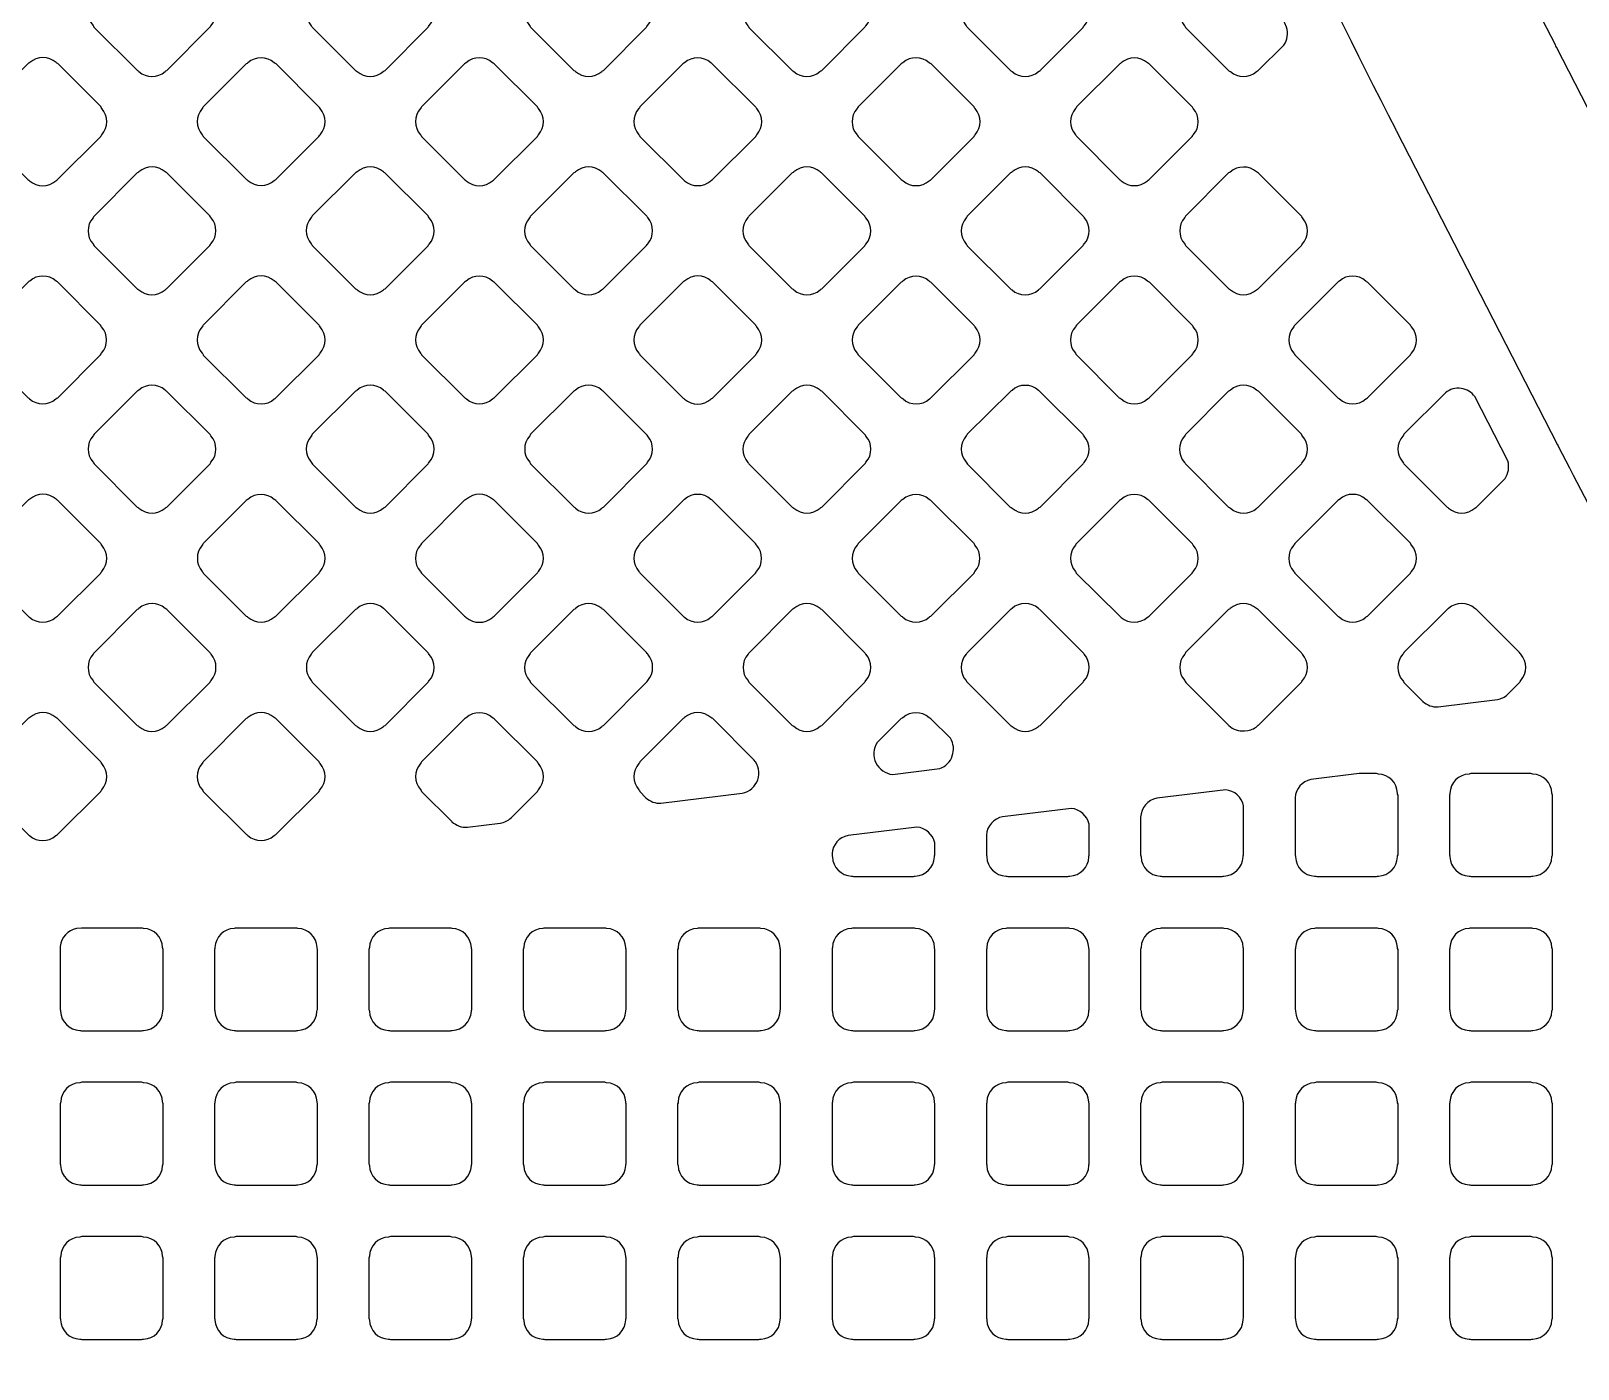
# Model space of a CAD drawing. Header units: millimetres. Extents: x 3440 to 3572, y 2 to 96.
# Drawn here: x 3529.91 to 3531.438, y 61.106 to 62.427 of the extents above; entities that cross this region are included whole.
import ezdxf

# ---------------------------------------------------------------- set-up
doc = ezdxf.new("R2010")
doc.units = ezdxf.units.MM
doc.header["$LTSCALE"] = 23.1
doc.layers.add('gbr-dxf', color=7, linetype='CONTINUOUS')

msp = doc.modelspace()

# ---------------------------------------------------------------- linework, layer by layer
at = {"layer": 'gbr-dxf', "linetype": 'Continuous'}
for points in [[(3533.3367, 60.2353, -0.198755), (3530.7901, 66.3816, -0.011889), (3530.7901, 66.385, -0.001401), (3530.7902, 66.4319, -0.006774), (3530.7902, 66.4335), (3530.7902, 68.821, 0.15456), (3530.6411, 69.0475, -0.007498), (3530.6397, 69.0487, -0.223524), (3530.566, 69.2052, -0.414223), (3530.7692, 69.4084, -0.414223), (3530.9724, 69.2052, -0.097355), (3530.9573, 69.1283, 0.044886), (3530.9345, 69.0512, -0.047616), (3530.9426, 68.9741, -0.019176), (3530.9426, 68.9684), (3530.9426, 68.8329, -0.01601), (3530.9426, 68.8281), (3530.9426, 66.4315, -0.008654), (3530.9426, 66.4292, 0.001254), (3530.9425, 66.3884, -0.011774), (3530.9425, 66.3851, 0.198929), (3533.4461, 60.3414, -0.008685)], [(3529.9322, 69.1544, 0.224387), (3530.0528, 68.8991), (3530.0594, 68.8935), (3530.2616, 68.0324), (3530.2788, 66.7452, -0.031401), (3530.2789, 66.7421), (3530.2832, 66.4211, -0.024536), (3530.2832, 66.4187), (3530.2857, 66.2338, -0.02971), (3530.2858, 66.2309), (3530.2858, 66.2307), (3530.2865, 66.1776, -0.020598), (3530.2866, 66.1756, 0.041374), (3530.3954, 65.05, -0.014401), (3530.3956, 65.0488), (3530.465, 64.6639, -0.013612), (3530.4652, 64.6627, 0.04234), (3530.8402, 63.2846, -0.034058), (3530.8413, 63.2814, 0.030775), (3531.2576, 62.3296, -0.014751), (3531.2581, 62.3284), (3531.4173, 62.0181, -0.022541), (3531.4184, 62.0163, 0.006915), (3531.537, 61.7947, 0.283708)], [(3531.5759, 62.1), (3531.4164, 62.4109, -0.008596), (3531.4153, 62.413, -0.073265), (3530.6404, 64.6957, -0.008634), (3530.64, 64.698), (3530.5714, 65.0781, -0.012454), (3530.5707, 65.0816, -0.041374), (3530.4648, 66.178, -0.007759)], [(3533.4202, 60.6435, -0.198702), (3531.1362, 66.1571, -0.011933)], [(3531.2886, 66.1606, 0.198897), (3533.5297, 60.7496, -0.008509)]]:
    msp.add_lwpolyline(points, format="xyb", dxfattribs=at)
for points in [[(3529.9715, 62.4321, -0.087784), (3529.9724, 62.4306), (3530.0153, 62.3877, -0.083651), (3530.0167, 62.3868, 0.37981), (3530.0427, 62.3868, -0.095956), (3530.0443, 62.3878), (3530.0869, 62.4304, -0.096332), (3530.0879, 62.432, 0.37981), (3530.0879, 62.458, -0.092348), (3530.087, 62.4596), (3530.0443, 62.5023, -0.096111), (3530.0426, 62.5032, 0.379731), (3530.0167, 62.5032, -0.096458), (3530.015, 62.5023), (3529.9725, 62.4597, -0.096627), (3529.9715, 62.4581, 0.379731)], [(3530.187, 62.432, -0.096458), (3530.188, 62.4304), (3530.2306, 62.3878, -0.092289), (3530.2322, 62.3868, 0.37981), (3530.2581, 62.3868, -0.096625), (3530.2598, 62.3878), (3530.3024, 62.4304, -0.096111), (3530.3034, 62.4321, 0.37981), (3530.3034, 62.4581, -0.099964), (3530.3024, 62.4598), (3530.2598, 62.5024, -0.087638), (3530.2583, 62.5033, 0.379731), (3530.2323, 62.5033, -0.096723), (3530.2307, 62.5023), (3530.188, 62.4596, -0.096857), (3530.187, 62.458, 0.379731)], [(3530.4025, 62.4321, -0.096614), (3530.4035, 62.4305), (3530.4462, 62.3877, -0.092187), (3530.4478, 62.3868, 0.37889), (3530.4737, 62.3868, -0.096117), (3530.4754, 62.3878), (3530.518, 62.4304, -0.095895), (3530.519, 62.4321, 0.379201), (3530.519, 62.458, -0.083317), (3530.5181, 62.4594), (3530.4752, 62.5023, -0.088202), (3530.4737, 62.5032, 0.379731), (3530.4477, 62.5032, -0.096458), (3530.446, 62.5023), (3530.4035, 62.4597, -0.096627), (3530.4025, 62.4581, 0.3795)], [(3530.6181, 62.432, -0.103999), (3530.6191, 62.4302), (3530.6616, 62.3877, -0.10067), (3530.6633, 62.3867, 0.379125), (3530.6892, 62.3867, -0.096217), (3530.6909, 62.3877), (3530.7336, 62.4304, -0.095824), (3530.7345, 62.432, 0.37897), (3530.7345, 62.4579, -0.10824), (3530.7335, 62.4598), (3530.691, 62.5023, -0.096227), (3530.6893, 62.5033, 0.379778), (3530.6634, 62.5033, -0.096458), (3530.6617, 62.5023), (3530.6191, 62.4596, -0.096627), (3530.6181, 62.458, 0.379762)], [(3530.8336, 62.432, -0.087131), (3530.8345, 62.4306), (3530.8775, 62.3876, -0.083024), (3530.8789, 62.3867, 0.378702), (3530.9049, 62.3867, -0.09601), (3530.9065, 62.3877), (3530.9491, 62.4303, -0.095935), (3530.9501, 62.4319, 0.379002), (3530.9501, 62.4579, -0.092061), (3530.9492, 62.4594), (3530.9064, 62.5022, -0.096328), (3530.9048, 62.5031, 0.378825), (3530.8789, 62.5032, -0.096355), (3530.8772, 62.5022), (3530.8346, 62.4596, -0.096195), (3530.8336, 62.4579, 0.378532)], [(3531.0492, 62.4319, -0.095383), (3531.0502, 62.4303), (3531.0928, 62.3876, -0.092187), (3531.0944, 62.3867, 0.379057), (3531.1203, 62.3867, -0.096265), (3531.122, 62.3877), (3531.1471, 62.4128, 0.236239), (3531.1499, 62.4307, -0.002055), (3531.1199, 62.4924, -0.025406), (3531.1195, 62.4929, 0.47771), (3531.089, 62.4981, -0.037643), (3531.0881, 62.4974), (3531.0502, 62.4595, -0.096036), (3531.0492, 62.4578, 0.378344)], [(3529.8637, 62.3243, -0.104392), (3529.8647, 62.3225), (3529.9072, 62.28, -0.100151), (3529.9089, 62.279, 0.37981), (3529.9349, 62.279, -0.095956), (3529.9365, 62.28), (3529.9792, 62.3226, -0.096332), (3529.9801, 62.3243, 0.37981), (3529.9801, 62.3502, -0.108153), (3529.9791, 62.3521), (3529.9366, 62.3946, -0.096111), (3529.935, 62.3956, 0.379731), (3529.909, 62.3956, -0.096458), (3529.9073, 62.3946), (3529.8647, 62.3519, -0.096627), (3529.8637, 62.3503, 0.379731)], [(3530.0794, 62.3243, -0.096458), (3530.0803, 62.3227), (3530.1229, 62.2801, -0.092289), (3530.1245, 62.2792, 0.37981), (3530.1505, 62.2792, -0.096625), (3530.1521, 62.2802), (3530.1946, 62.3226, -0.096111), (3530.1956, 62.3243, 0.37981), (3530.1956, 62.3503, -0.099964), (3530.1946, 62.352), (3530.1522, 62.3943, -0.104264), (3530.1504, 62.3954, 0.379731), (3530.1244, 62.3954, -0.096723), (3530.1228, 62.3944), (3530.0803, 62.352, -0.096857), (3530.0794, 62.3503, 0.379731)], [(3530.2947, 62.3244, -0.100514), (3530.2958, 62.3226), (3530.3384, 62.28, -0.096539), (3530.34, 62.279, 0.37889), (3530.366, 62.279, -0.096117), (3530.3676, 62.28), (3530.4103, 62.3227, -0.095895), (3530.4112, 62.3243, 0.379201), (3530.4112, 62.3503, -0.096625), (3530.4102, 62.3519), (3530.3676, 62.3945, -0.100151), (3530.3659, 62.3955, 0.379731), (3530.34, 62.3955, -0.096458), (3530.3383, 62.3945), (3530.2957, 62.352, -0.096627), (3530.2948, 62.3503, 0.3795)], [(3530.5103, 62.3502, 0.37947), (3530.5104, 62.3243, -0.096608), (3530.5113, 62.3226), (3530.554, 62.28, -0.092898), (3530.5556, 62.279, 0.379057), (3530.5815, 62.279, -0.096031), (3530.5831, 62.28), (3530.6258, 62.3226, -0.096206), (3530.6268, 62.3243, 0.378387), (3530.6268, 62.3502, -0.082449), (3530.6259, 62.3516), (3530.5829, 62.3945, -0.08752), (3530.5815, 62.3954, 0.378877), (3530.5555, 62.3954, -0.095968), (3530.5539, 62.3945), (3530.5113, 62.3519, -0.096527)], [(3530.7258, 62.3242, -0.096465), (3530.7268, 62.3226), (3530.7693, 62.28, -0.107877), (3530.7712, 62.279, 0.378642), (3530.7971, 62.279, -0.095862), (3530.7987, 62.2799), (3530.8414, 62.3226, -0.095759), (3530.8424, 62.3242, 0.378884), (3530.8424, 62.3502, -0.100727), (3530.8414, 62.3519), (3530.7989, 62.3944, -0.10417), (3530.7971, 62.3954, 0.379014), (3530.7711, 62.3955, -0.096528), (3530.7695, 62.3945), (3530.7268, 62.3518, -0.096227), (3530.7258, 62.3501, 0.378576)], [(3530.9415, 62.3242, -0.086794), (3530.9424, 62.3228), (3530.9853, 62.2799, -0.083291), (3530.9867, 62.279, 0.379422), (3531.0126, 62.279, -0.095956), (3531.0142, 62.28), (3531.0568, 62.3226, -0.096332), (3531.0578, 62.3242, 0.37981), (3531.0578, 62.3502, -0.092348), (3531.0569, 62.3517), (3531.0143, 62.3943, -0.096857), (3531.0126, 62.3953, 0.379106), (3530.9867, 62.3953, -0.096528), (3530.9851, 62.3944), (3530.9424, 62.3518, -0.096509), (3530.9415, 62.3501, 0.378316)], [(3529.9715, 62.2165, -0.100399), (3529.9725, 62.2147), (3530.015, 62.1723, -0.096627), (3530.0166, 62.1713, 0.37981), (3530.0426, 62.1713, -0.096625), (3530.0442, 62.1723), (3530.0869, 62.215, -0.096111), (3530.0879, 62.2166, 0.37981), (3530.0879, 62.2426, -0.096458), (3530.0869, 62.2443), (3530.0445, 62.2867, -0.100824), (3530.0428, 62.2877, 0.379731), (3530.0168, 62.2877, -0.096723), (3530.0151, 62.2867), (3529.9725, 62.2441, -0.096857), (3529.9715, 62.2424, 0.379731)], [(3530.187, 62.2166, -0.092348), (3530.188, 62.215), (3530.2308, 62.1722, -0.088202), (3530.2323, 62.1713, 0.37981), (3530.2582, 62.1713, -0.095956), (3530.2599, 62.1723), (3530.3024, 62.2148, -0.096332), (3530.3034, 62.2164, 0.37981), (3530.3034, 62.2424, -0.104392), (3530.3023, 62.2442), (3530.2597, 62.2868, -0.092233), (3530.2582, 62.2877, 0.379731), (3530.2322, 62.2877, -0.096458), (3530.2306, 62.2868), (3530.188, 62.2442, -0.096627), (3530.187, 62.2426, 0.379731)], [(3530.4025, 62.2424, 0.37947), (3530.4025, 62.2165, -0.09253), (3530.4035, 62.2149), (3530.4462, 62.1722, -0.088779), (3530.4477, 62.1712, 0.379057), (3530.4736, 62.1712, -0.095883), (3530.4753, 62.1722), (3530.5181, 62.215, -0.096206), (3530.5191, 62.2166, 0.378387), (3530.5191, 62.2425, -0.087191), (3530.5182, 62.244), (3530.4753, 62.2868, -0.09197), (3530.4738, 62.2877, 0.378877), (3530.4478, 62.2877, -0.095968), (3530.4462, 62.2868), (3530.4035, 62.2441, -0.096527)], [(3530.6181, 62.2166, -0.099804), (3530.6191, 62.2149), (3530.6618, 62.1722, -0.096195), (3530.6634, 62.1712, 0.378702), (3530.6893, 62.1712, -0.096528), (3530.691, 62.1722), (3530.7335, 62.2147, -0.095916), (3530.7345, 62.2164, 0.379002), (3530.7345, 62.2423, -0.095866), (3530.7335, 62.2439), (3530.6907, 62.2868, -0.083291), (3530.6893, 62.2877, 0.378825), (3530.6634, 62.2877, -0.096355), (3530.6617, 62.2867), (3530.6191, 62.2441, -0.096509), (3530.6181, 62.2425, 0.378532)], [(3530.8336, 62.2164, -0.100076), (3530.8346, 62.2147), (3530.8772, 62.1721, -0.096527), (3530.8788, 62.1712, 0.379422), (3530.9048, 62.1712, -0.095956), (3530.9064, 62.1722), (3530.9491, 62.2149, -0.096332), (3530.9501, 62.2165, 0.379451), (3530.9501, 62.2425, -0.096614), (3530.9492, 62.2441), (3530.9066, 62.2866, -0.100442), (3530.9049, 62.2877, 0.378664), (3530.879, 62.2877, -0.096355), (3530.8773, 62.2867), (3530.8346, 62.244, -0.096423), (3530.8336, 62.2423, 0.379087)], [(3531.0493, 62.2165, -0.095956), (3531.0502, 62.2149), (3531.0928, 62.1723, -0.092072), (3531.0944, 62.1713, 0.379451), (3531.1203, 62.1713, -0.096117), (3531.122, 62.1723), (3531.1645, 62.2149, -0.095796), (3531.1655, 62.2165, 0.378779), (3531.1655, 62.2424, -0.099971), (3531.1645, 62.2441), (3531.1221, 62.2865, -0.103973), (3531.1203, 62.2876, 0.37947), (3531.0943, 62.2875, -0.096723), (3531.0927, 62.2866), (3531.0502, 62.2441, -0.096857), (3531.0493, 62.2425, 0.379731)], [(3529.8638, 62.1088, -0.100399), (3529.8648, 62.1071), (3529.9073, 62.0646, -0.096627), (3529.9089, 62.0636, 0.37981), (3529.9349, 62.0636, -0.096625), (3529.9366, 62.0646), (3529.979, 62.1071, -0.096111), (3529.98, 62.1087, 0.37981), (3529.98, 62.1347, -0.096458), (3529.979, 62.1364), (3529.9364, 62.179, -0.083733), (3529.935, 62.1799, 0.379731), (3529.909, 62.1799, -0.096723), (3529.9073, 62.1789), (3529.8648, 62.1364, -0.096857), (3529.8638, 62.1348, 0.379731)], [(3530.0792, 62.1088, -0.108153), (3530.0803, 62.1069), (3530.1227, 62.0646, -0.10399), (3530.1245, 62.0635, 0.37981), (3530.1505, 62.0635, -0.095956), (3530.1521, 62.0645), (3530.1947, 62.1071, -0.096332), (3530.1957, 62.1088, 0.37981), (3530.1957, 62.1347, -0.104392), (3530.1947, 62.1365), (3530.1523, 62.1789, -0.107961), (3530.1504, 62.18, 0.379731), (3530.1244, 62.18, -0.096458), (3530.1228, 62.179), (3530.0802, 62.1364, -0.096627), (3530.0792, 62.1348, 0.379731)], [(3530.2949, 62.1088, -0.096625), (3530.2959, 62.1072), (3530.3385, 62.0646, -0.092898), (3530.3401, 62.0636, 0.378966), (3530.366, 62.0636, -0.096031), (3530.3676, 62.0645), (3530.4102, 62.1071, -0.095796), (3530.4112, 62.1087, 0.378431), (3530.4112, 62.1346, -0.099861), (3530.4102, 62.1364), (3530.3677, 62.1788, -0.103746), (3530.3659, 62.1799, 0.379347), (3530.34, 62.1799, -0.096458), (3530.3383, 62.1789), (3530.2959, 62.1364, -0.096627), (3530.2949, 62.1348, 0.379731)], [(3530.5103, 62.1088, -0.096238), (3530.5113, 62.1071), (3530.554, 62.0644, -0.092187), (3530.5556, 62.0634, 0.378702), (3530.5815, 62.0634, -0.09601), (3530.5831, 62.0644), (3530.6258, 62.1071, -0.096036), (3530.6268, 62.1087, 0.37829), (3530.6268, 62.1346, -0.099804), (3530.6258, 62.1363), (3530.583, 62.1791, -0.088093), (3530.5816, 62.18, 0.378571), (3530.5557, 62.18, -0.096025), (3530.554, 62.179), (3530.5113, 62.1363, -0.096539), (3530.5103, 62.1347, 0.378576)], [(3530.7259, 62.1087, -0.09166), (3530.7268, 62.1071), (3530.7694, 62.0646, -0.103673), (3530.7712, 62.0635, 0.379299), (3530.7972, 62.0635, -0.095956), (3530.7988, 62.0645), (3530.8413, 62.107, -0.096332), (3530.8423, 62.1087, 0.37981), (3530.8423, 62.1346, -0.087784), (3530.8414, 62.1361), (3530.7986, 62.1788, -0.092233), (3530.7971, 62.1798, 0.379237), (3530.7711, 62.1798, -0.096528), (3530.7695, 62.1789), (3530.7269, 62.1362, -0.095997), (3530.7259, 62.1346, 0.378446)], [(3530.9414, 62.1086, -0.096458), (3530.9424, 62.107), (3530.9847, 62.0646, -0.108174), (3530.9866, 62.0635, 0.37981), (3531.0126, 62.0635, -0.096625), (3531.0142, 62.0645), (3531.0568, 62.1071, -0.096111), (3531.0578, 62.1088, 0.37981), (3531.0578, 62.1348, -0.100399), (3531.0568, 62.1365), (3531.0144, 62.1788, -0.104691), (3531.0126, 62.1799, 0.379731), (3530.9867, 62.1799, -0.096723), (3530.985, 62.1789), (3530.9424, 62.1362, -0.096857), (3530.9414, 62.1346, 0.379731)], [(3531.157, 62.1088, -0.096117), (3531.1579, 62.1072), (3531.2007, 62.0644, -0.09197), (3531.2022, 62.0635, 0.37889), (3531.2282, 62.0635, -0.096117), (3531.2298, 62.0645), (3531.2723, 62.107, -0.095895), (3531.2733, 62.1087, 0.379201), (3531.2733, 62.1346, -0.10047), (3531.2723, 62.1363), (3531.2298, 62.1788, -0.10399), (3531.228, 62.1799, 0.379731), (3531.202, 62.1799, -0.096458), (3531.2004, 62.1789), (3531.1579, 62.1364, -0.096627), (3531.157, 62.1348, 0.3795)], [(3529.9715, 62.0011, -0.096614), (3529.9725, 61.9994), (3530.0152, 61.9567, -0.092187), (3530.0168, 61.9558, 0.37889), (3530.0427, 61.9558, -0.096117), (3530.0443, 61.9567), (3530.087, 61.9994, -0.095895), (3530.0879, 62.001, 0.379201), (3530.0879, 62.027, -0.083317), (3530.087, 62.0284), (3530.0441, 62.0713, -0.088202), (3530.0426, 62.0722, 0.379731), (3530.0167, 62.0722, -0.096458), (3530.015, 62.0712), (3529.9725, 62.0287, -0.096627), (3529.9715, 62.027, 0.3795)], [(3530.187, 62.001, -0.104392), (3530.1881, 61.9992), (3530.2305, 61.9568, -0.100519), (3530.2322, 61.9558, 0.379057), (3530.2581, 61.9557, -0.096031), (3530.2598, 61.9567), (3530.3025, 61.9994, -0.096092), (3530.3034, 62.001, 0.378884), (3530.3034, 62.0269, -0.107954), (3530.3024, 62.0288), (3530.2599, 62.0713, -0.095916), (3530.2583, 62.0722, 0.379778), (3530.2323, 62.0722, -0.096458), (3530.2307, 62.0712), (3530.188, 62.0286, -0.096627), (3530.187, 62.0269, 0.379731)], [(3530.4026, 62.027, 0.378982), (3530.4026, 62.001, -0.087916), (3530.4035, 61.9996), (3530.4464, 61.9566, -0.083596), (3530.4478, 61.9557, 0.37903), (3530.4738, 61.9557, -0.095883), (3530.4754, 61.9567), (3530.5181, 61.9993, -0.095895), (3530.519, 62.001, 0.378387), (3530.5191, 62.0269, -0.091404), (3530.5181, 62.0284), (3530.4753, 62.0712, -0.095796), (3530.4737, 62.0722, 0.378582), (3530.4478, 62.0722, -0.096507), (3530.4461, 62.0712), (3530.4035, 62.0286, -0.096206)], [(3530.6181, 62.0268, 0.378884), (3530.6181, 62.0009, -0.087916), (3530.619, 61.9994), (3530.6616, 61.9567, -0.100601), (3530.6634, 61.9557, 0.379639), (3530.6893, 61.9557, -0.095956), (3530.691, 61.9567), (3530.7336, 61.9993, -0.096332), (3530.7346, 62.001, 0.37981), (3530.7346, 62.0269, -0.092348), (3530.7336, 62.0285), (3530.691, 62.0711, -0.096857), (3530.6893, 62.0721, 0.379106), (3530.6634, 62.0721, -0.096528), (3530.6618, 62.0712), (3530.619, 62.0284, -0.096509)], [(3530.8337, 62.001, -0.104293), (3530.8348, 61.9992), (3530.8771, 61.9568, -0.100824), (3530.8789, 61.9558, 0.37981), (3530.9048, 61.9558, -0.096625), (3530.9065, 61.9568), (3530.949, 61.9993, -0.096111), (3530.9499, 62.0009, 0.37981), (3530.9499, 62.0269, -0.091954), (3530.949, 62.0285), (3530.9064, 62.071, -0.096332), (3530.9048, 62.072, 0.379731), (3530.8788, 62.072, -0.096723), (3530.8772, 62.071), (3530.8347, 62.0286, -0.096857), (3530.8337, 62.027, 0.379731)], [(3531.0491, 62.0009, -0.096614), (3531.05, 61.9993), (3531.0926, 61.9568, -0.107877), (3531.0944, 61.9557, 0.379201), (3531.1204, 61.9557, -0.096625), (3531.122, 61.9567), (3531.1646, 61.9993, -0.096111), (3531.1656, 62.001, 0.379308), (3531.1656, 62.0269, -0.100402), (3531.1646, 62.0286), (3531.1221, 62.0712, -0.104677), (3531.1203, 62.0722, 0.37947), (3531.0944, 62.0722, -0.096458), (3531.0927, 62.0712), (3531.05, 62.0285, -0.096627), (3531.0491, 62.0269, 0.3795)], [(3531.2647, 62.001, -0.092162), (3531.2657, 61.9994), (3531.3084, 61.9567, -0.08752), (3531.3099, 61.9558, 0.37889), (3531.3358, 61.9558, -0.096117), (3531.3375, 61.9568), (3531.3656, 61.9849, 0.227139), (3531.3683, 62.0023), (3531.3358, 62.0658, 0.429008), (3531.3069, 62.0697), (3531.2657, 62.0286, -0.096627), (3531.2648, 62.0269, 0.3795)], [(3529.8637, 61.8933, -0.096625), (3529.8647, 61.8916), (3529.9074, 61.8489, -0.092233), (3529.9089, 61.848, 0.37981), (3529.9349, 61.848, -0.095956), (3529.9365, 61.849), (3529.9792, 61.8916, -0.096332), (3529.9801, 61.8932, 0.37981), (3529.9801, 61.9192, -0.10047), (3529.9791, 61.9209), (3529.9364, 61.9636, -0.088202), (3529.935, 61.9645, 0.379731), (3529.909, 61.9645, -0.096458), (3529.9073, 61.9636), (3529.8647, 61.9209, -0.096627), (3529.8637, 61.9192, 0.379731)], [(3530.2947, 61.9191, 0.378884), (3530.2947, 61.8932, -0.100588), (3530.2957, 61.8915), (3530.3383, 61.8489, -0.096212), (3530.34, 61.8479, 0.37915), (3530.3659, 61.8479, -0.09601), (3530.3676, 61.8489), (3530.4104, 61.8917, -0.096036), (3530.4113, 61.8933, 0.37829), (3530.4113, 61.9192, -0.095883), (3530.4104, 61.9208), (3530.3677, 61.9635, -0.100215), (3530.366, 61.9645, 0.378691), (3530.3401, 61.9645, -0.096355), (3530.3384, 61.9635), (3530.2957, 61.9208, -0.096509)], [(3530.5104, 61.8933, -0.092061), (3530.5113, 61.8917), (3530.5542, 61.8489, -0.087865), (3530.5556, 61.848, 0.379422), (3530.5816, 61.848, -0.096625), (3530.5832, 61.849), (3530.6257, 61.8915, -0.096332), (3530.6267, 61.8931, 0.379308), (3530.6267, 61.919, -0.103956), (3530.6257, 61.9208), (3530.5831, 61.9634, -0.092398), (3530.5816, 61.9644, 0.378885), (3530.5556, 61.9644, -0.096618), (3530.554, 61.9634), (3530.5114, 61.9208, -0.096527), (3530.5104, 61.9192, 0.379087)], [(3530.9414, 61.8933, -0.095968), (3530.9423, 61.8916), (3530.9851, 61.8489, -0.092398), (3530.9867, 61.8479, 0.379422), (3531.0126, 61.848, -0.096625), (3531.0142, 61.8489), (3531.0568, 61.8915, -0.096111), (3531.0578, 61.8932, 0.379308), (3531.0578, 61.9191, -0.083262), (3531.057, 61.9205), (3531.014, 61.9635, -0.087864), (3531.0125, 61.9644, 0.37947), (3530.9866, 61.9644, -0.096458), (3530.9849, 61.9634), (3530.9424, 61.9209, -0.096627), (3530.9414, 61.9192, 0.379357)], [(3531.1569, 61.8932, -0.104371), (3531.158, 61.8914), (3531.2004, 61.849, -0.100442), (3531.2021, 61.848, 0.379201), (3531.228, 61.848, -0.096625), (3531.2297, 61.849), (3531.2723, 61.8916, -0.096111), (3531.2733, 61.8932, 0.379308), (3531.2733, 61.9192, -0.108121), (3531.2722, 61.921), (3531.2298, 61.9634, -0.096527), (3531.2282, 61.9644, 0.37947), (3531.2022, 61.9644, -0.096458), (3531.2006, 61.9634), (3531.1579, 61.9208, -0.096627), (3531.1569, 61.9191, 0.3795)], [(3530.0794, 61.9192, 0.37947), (3530.0794, 61.8933, -0.104293), (3530.0804, 61.8915), (3530.1228, 61.8491, -0.100871), (3530.1245, 61.8481, 0.378966), (3530.1504, 61.8481, -0.096031), (3530.1521, 61.849), (3530.1947, 61.8916, -0.095796), (3530.1956, 61.8932, 0.37897), (3530.1956, 61.9192, -0.092029), (3530.1947, 61.9207), (3530.152, 61.9634, -0.096558), (3530.1504, 61.9643, 0.379313), (3530.1245, 61.9644, -0.096507), (3530.1228, 61.9634), (3530.0803, 61.9209, -0.096527)], [(3530.7259, 61.8932, -0.100399), (3530.7269, 61.8914), (3530.7694, 61.849, -0.096627), (3530.771, 61.848, 0.37981), (3530.797, 61.848, -0.096625), (3530.7987, 61.849), (3530.8413, 61.8916, -0.096111), (3530.8422, 61.8932, 0.37981), (3530.8422, 61.9192, -0.096458), (3530.8413, 61.9209), (3530.7988, 61.9633, -0.100824), (3530.7971, 61.9643, 0.379731), (3530.7711, 61.9643, -0.096723), (3530.7695, 61.9634), (3530.7269, 61.9208, -0.096857), (3530.7259, 61.9191, 0.379731)], [(3529.9715, 61.7854, -0.091745), (3529.9724, 61.7839), (3530.0152, 61.7411, -0.088093), (3530.0166, 61.7402, 0.379125), (3530.0426, 61.7402, -0.096323), (3530.0442, 61.7412), (3530.087, 61.784, -0.095798), (3530.088, 61.7856, 0.378381), (3530.088, 61.8115, -0.087518), (3530.0871, 61.813), (3530.0443, 61.8558, -0.091916), (3530.0427, 61.8567, 0.37947), (3530.0168, 61.8567, -0.096458), (3530.0151, 61.8557), (3529.9725, 61.813, -0.096627), (3529.9715, 61.8114, 0.379762)], [(3530.187, 61.7856, -0.099879), (3530.188, 61.7839), (3530.2307, 61.7412, -0.096539), (3530.2323, 61.7402, 0.378642), (3530.2582, 61.7402, -0.095883), (3530.2599, 61.7412), (3530.3024, 61.7838, -0.095895), (3530.3034, 61.7854, 0.378387), (3530.3034, 61.8113, -0.095383), (3530.3025, 61.8129), (3530.2596, 61.8558, -0.083024), (3530.2582, 61.8567, 0.378691), (3530.2323, 61.8567, -0.096507), (3530.2306, 61.8557), (3530.188, 61.8131, -0.096195), (3530.187, 61.8115, 0.378532)], [(3530.4025, 61.7854, -0.099879), (3530.4035, 61.7837), (3530.4462, 61.7411, -0.095895), (3530.4478, 61.7401, 0.379299), (3530.4737, 61.7401, -0.096625), (3530.4754, 61.7411), (3530.5181, 61.7838, -0.096111), (3530.5191, 61.7855, 0.37981), (3530.5191, 61.8114, -0.096458), (3530.5181, 61.8131), (3530.4756, 61.8556, -0.100824), (3530.4738, 61.8566, 0.379237), (3530.4479, 61.8567, -0.096355), (3530.4462, 61.8557), (3530.4035, 61.813, -0.095997), (3530.4025, 61.8113, 0.378344)], [(3530.6182, 61.7854, -0.087784), (3530.6191, 61.7839), (3530.6619, 61.7411, -0.083651), (3530.6633, 61.7403, 0.37981), (3530.6893, 61.7403, -0.095956), (3530.6909, 61.7412), (3530.7335, 61.7838, -0.096111), (3530.7345, 61.7855, 0.37981), (3530.7345, 61.8114, -0.09253), (3530.7335, 61.813), (3530.691, 61.8556, -0.096627), (3530.6893, 61.8566, 0.379731), (3530.6633, 61.8566, -0.096723), (3530.6617, 61.8556), (3530.6192, 61.813, -0.096627), (3530.6182, 61.8114, 0.379731)], [(3530.8335, 61.7854, -0.087946), (3530.8344, 61.7839), (3530.8772, 61.7412, -0.100093), (3530.8789, 61.7402, 0.379422), (3530.9049, 61.7402, -0.096625), (3530.9065, 61.7412), (3530.9491, 61.7838, -0.096111), (3530.9501, 61.7854, 0.379451), (3530.9501, 61.8114, -0.092029), (3530.9492, 61.813), (3530.9064, 61.8557, -0.096539), (3530.9048, 61.8567, 0.379249), (3530.8788, 61.8567, -0.096458), (3530.8772, 61.8557), (3530.8345, 61.813, -0.096627), (3530.8335, 61.8114, 0.379357)], [(3531.0493, 61.7855, -0.104392), (3531.0503, 61.7837), (3531.0926, 61.7414, -0.041572), (3531.0929, 61.7411, 0.213228), (3531.1083, 61.7358), (3531.1083, 61.7358), (3531.1115, 61.7362), (3531.1116, 61.7362, 0.149244), (3531.122, 61.7413), (3531.1221, 61.7414), (3531.1645, 61.7838, -0.095796), (3531.1655, 61.7854, 0.379249), (3531.1655, 61.8114, -0.092348), (3531.1645, 61.813), (3531.1219, 61.8555, -0.096111), (3531.1203, 61.8565, 0.379731), (3531.0943, 61.8565, -0.096458), (3531.0927, 61.8555), (3531.0502, 61.8131, -0.096627), (3531.0493, 61.8114, 0.379731)], [(3531.2646, 61.8114, 0.37947), (3531.2646, 61.7854, -0.104293), (3531.2657, 61.7836), (3531.2842, 61.7651, -0.042601), (3531.2845, 61.7649, 0.208277), (3531.2995, 61.7595), (3531.3581, 61.7668, 0.143843), (3531.3681, 61.7718), (3531.3801, 61.7838, -0.097153), (3531.3811, 61.7855, 0.378863), (3531.3811, 61.8114, -0.108743), (3531.38, 61.8133), (3531.3375, 61.8557, -0.096527), (3531.3359, 61.8567, 0.379), (3531.3099, 61.8567, -0.095968), (3531.3083, 61.8558), (3531.2656, 61.8131, -0.096527)], [(3529.8637, 61.6777, -0.092052), (3529.8646, 61.6761), (3529.9073, 61.6334, -0.087865), (3529.9088, 61.6324, 0.378777), (3529.9348, 61.6324, -0.095862), (3529.9364, 61.6334), (3529.9791, 61.6761, -0.095895), (3529.9801, 61.6777, 0.378387), (3529.9801, 61.7036, -0.103307), (3529.9791, 61.7054), (3529.9365, 61.748, -0.09197), (3529.9349, 61.7489, 0.379347), (3529.909, 61.7489, -0.096458), (3529.9073, 61.7479), (3529.8647, 61.7052, -0.096627), (3529.8637, 61.7036, 0.379357)], [(3530.0792, 61.6778, -0.100003), (3530.0802, 61.6761), (3530.1229, 61.6334, -0.096539), (3530.1245, 61.6325, 0.378642), (3530.1504, 61.6325, -0.095883), (3530.1521, 61.6334), (3530.1948, 61.6761, -0.095895), (3530.1957, 61.6778, 0.378304), (3530.1957, 61.7036, -0.095528), (3530.1948, 61.7053), (3530.1521, 61.748, -0.09997), (3530.1504, 61.749, 0.378743), (3530.1245, 61.7489, -0.096323), (3530.1228, 61.748), (3530.0802, 61.7053, -0.095895), (3530.0792, 61.7037, 0.378576)], [(3530.2949, 61.6778, -0.103681), (3530.2959, 61.676), (3530.3256, 61.6463, -0.042219), (3530.3259, 61.6461, 0.213283), (3530.3413, 61.6408), (3530.3413, 61.6408), (3530.3736, 61.6448), (3530.3737, 61.6448, 0.149415), (3530.3842, 61.6499), (3530.4102, 61.676, -0.096111), (3530.4112, 61.6776, 0.37981), (3530.4112, 61.7036, -0.09253), (3530.4103, 61.7051), (3530.3676, 61.7478, -0.09693), (3530.3659, 61.7488, 0.379106), (3530.34, 61.7488, -0.096377), (3530.3384, 61.7478), (3530.2959, 61.7054, -0.096527), (3530.2949, 61.7037, 0.378532)], [(3530.5104, 61.6776, -0.10047), (3530.5114, 61.6759), (3530.5174, 61.6698, 0.20392), (3530.5322, 61.6644), (3530.6123, 61.6743), (3530.6125, 61.6744, 0.580871), (3530.6239, 61.7073), (3530.5833, 61.7479, -0.099849), (3530.5816, 61.7489, 0.379347), (3530.5556, 61.7489, -0.096458), (3530.554, 61.7479), (3530.5113, 61.7052, -0.096627), (3530.5104, 61.7036, 0.379731)], [(3530.7458, 61.7242, 0.562408), (3530.7609, 61.6928), (3530.8077, 61.6986, 0.470148), (3530.818, 61.7285), (3530.7987, 61.7478, -0.100151), (3530.797, 61.7488, 0.379882), (3530.771, 61.7488, -0.09621), (3530.7694, 61.7479)], [(3531.1583, 61.6132, -0.095462), (3531.1587, 61.6114, 0.393729), (3531.1776, 61.5925, -0.101678), (3531.1796, 61.592), (3531.2387, 61.592, -0.098843), (3531.2406, 61.5925, 0.393729), (3531.2594, 61.6113, -0.101678), (3531.2599, 61.6133), (3531.2599, 61.6723, -0.104567), (3531.2594, 61.6743, 0.393729), (3531.2405, 61.6932, -0.09841), (3531.2386, 61.6936), (3531.2215, 61.6936), (3531.1739, 61.6879, 0.329128), (3531.1583, 61.6698)], [(3531.3107, 61.6134, -0.101214), (3531.3112, 61.6114, 0.393729), (3531.33, 61.5925, -0.104195), (3531.332, 61.592), (3531.391, 61.592, -0.101214), (3531.393, 61.5925, 0.393729), (3531.4118, 61.6114, -0.095482), (3531.4123, 61.6132), (3531.4123, 61.6724, -0.098843), (3531.4118, 61.6743, 0.393729), (3531.393, 61.6932, -0.095482), (3531.3911, 61.6936), (3531.3319, 61.6936, -0.098843), (3531.33, 61.6932, 0.393729), (3531.3111, 61.6743, -0.092282), (3531.3107, 61.6725)], [(3531.0058, 61.6133, -0.101214), (3531.0063, 61.6113, 0.393729), (3531.0252, 61.5925, -0.09841), (3531.0271, 61.592), (3531.0863, 61.592, -0.095462), (3531.0881, 61.5925, 0.393729), (3531.107, 61.6113, -0.107228), (3531.1075, 61.6134), (3531.1075, 61.6618, 0.320038), (3531.0898, 61.6777), (3531.0217, 61.6695, 0.3437), (3531.0058, 61.6506), (3531.0058, 61.6505)], [(3530.8535, 61.6132, -0.095462), (3530.8539, 61.6113, 0.393729), (3530.8728, 61.5925, -0.095482), (3530.8746, 61.592), (3530.9338, 61.592, -0.104567), (3530.9358, 61.5925, 0.393729), (3530.9547, 61.6114, -0.088868), (3530.955, 61.6131), (3530.955, 61.6436, 0.318288), (3530.9373, 61.6593), (3530.8695, 61.6511, 0.335479), (3530.8535, 61.633)], [(3530.7011, 61.6132, -0.095462), (3530.7015, 61.6113, 0.393729), (3530.7204, 61.5925, -0.09841), (3530.7223, 61.592), (3530.7815, 61.592, -0.095462), (3530.7833, 61.5925, 0.393729), (3530.8022, 61.6113, -0.101678), (3530.8027, 61.6133), (3530.8027, 61.6252, 0.316912), (3530.785, 61.6409), (3530.7169, 61.6326, 0.331797), (3530.7011, 61.6146)], [(3529.9391, 61.4606, -0.089302), (3529.9395, 61.4589, 0.393729), (3529.9584, 61.4401, -0.092282), (3529.9601, 61.4397), (3530.0194, 61.4397, -0.101214), (3530.0214, 61.4401, 0.393729), (3530.0403, 61.459, -0.095482), (3530.0407, 61.4608), (3530.0407, 61.52, -0.098843), (3530.0402, 61.522, 0.393729), (3530.0214, 61.5408, -0.095482), (3530.0195, 61.5412), (3529.9602, 61.5412), (3529.9551, 61.5406, 0.328152), (3529.9391, 61.5231)], [(3530.0915, 61.4608, -0.095462), (3530.0919, 61.4589, 0.393729), (3530.1108, 61.4401, -0.095482), (3530.1126, 61.4397), (3530.1719, 61.4397, -0.092621), (3530.1737, 61.4401, 0.393729), (3530.1926, 61.4589, -0.101678), (3530.1931, 61.4609), (3530.1931, 61.5202, -0.092621), (3530.1927, 61.522, 0.393729), (3530.1738, 61.5408, -0.092282), (3530.172, 61.5412), (3530.1127, 61.5412, -0.095462), (3530.1108, 61.5408, 0.393729), (3530.0919, 61.522, -0.09841), (3530.0915, 61.52)], [(3530.2439, 61.4609, -0.101214), (3530.2443, 61.459, 0.393729), (3530.2632, 61.4401, -0.09841), (3530.2651, 61.4397), (3530.3243, 61.4397, -0.095462), (3530.3262, 61.4401, 0.393729), (3530.345, 61.4589, -0.095482), (3530.3454, 61.4608), (3530.3454, 61.52, -0.098843), (3530.345, 61.5219, 0.393729), (3530.3261, 61.5408, -0.101678), (3530.3242, 61.5412), (3530.265, 61.5412, -0.092621), (3530.2632, 61.5408, 0.393729), (3530.2444, 61.522, -0.104195), (3530.2439, 61.52)], [(3530.3962, 61.4608, -0.098843), (3530.3967, 61.4589, 0.393729), (3530.4156, 61.4401, -0.092282), (3530.4173, 61.4397), (3530.4766, 61.4397, -0.101214), (3530.4786, 61.4401, 0.393729), (3530.4975, 61.459, -0.09841), (3530.4979, 61.4609), (3530.4979, 61.52, -0.101214), (3530.4974, 61.522, 0.393729), (3530.4786, 61.5408, -0.095482), (3530.4767, 61.5412), (3530.4175, 61.5412, -0.098843), (3530.4156, 61.5408, 0.393729), (3530.3967, 61.5219, -0.101678), (3530.3962, 61.52)], [(3530.5487, 61.4608, -0.095462), (3530.5491, 61.459, 0.393729), (3530.568, 61.4401, -0.09841), (3530.5699, 61.4397), (3530.6291, 61.4397, -0.095462), (3530.631, 61.4401, 0.393729), (3530.6498, 61.4589, -0.101678), (3530.6503, 61.4609), (3530.6503, 61.5199, -0.104567), (3530.6498, 61.5219, 0.393729), (3530.6309, 61.5408, -0.101678), (3530.629, 61.5412), (3530.5698, 61.5412, -0.092621), (3530.568, 61.5408, 0.393729), (3530.5492, 61.522, -0.09841), (3530.5487, 61.5201)], [(3530.7011, 61.4608, -0.095462), (3530.7015, 61.4589, 0.393729), (3530.7204, 61.4401, -0.095482), (3530.7222, 61.4397), (3530.7815, 61.4397, -0.092621), (3530.7833, 61.4401, 0.393729), (3530.8022, 61.4589, -0.101678), (3530.8027, 61.4609), (3530.8027, 61.5202, -0.092621), (3530.8023, 61.522, 0.393729), (3530.7834, 61.5408, -0.092282), (3530.7816, 61.5412), (3530.7223, 61.5412, -0.095462), (3530.7204, 61.5408, 0.393729), (3530.7015, 61.522, -0.09841), (3530.7011, 61.52)], [(3530.8535, 61.4608, -0.095462), (3530.8539, 61.4589, 0.393729), (3530.8728, 61.4401, -0.092282), (3530.8745, 61.4397), (3530.9338, 61.4397, -0.101214), (3530.9358, 61.4401, 0.393729), (3530.9547, 61.459, -0.088868), (3530.955, 61.4607), (3530.955, 61.5202, -0.092621), (3530.9546, 61.522, 0.393729), (3530.9358, 61.5408, -0.095482), (3530.9339, 61.5412), (3530.8747, 61.5412, -0.098843), (3530.8728, 61.5408, 0.393729), (3530.8539, 61.5219, -0.09841), (3530.8535, 61.52)], [(3531.0058, 61.4609, -0.101214), (3531.0063, 61.4589, 0.393729), (3531.0252, 61.4401, -0.095482), (3531.027, 61.4397), (3531.0863, 61.4397, -0.092621), (3531.0881, 61.4401, 0.393729), (3531.107, 61.4589, -0.107228), (3531.1075, 61.461), (3531.1075, 61.5201, -0.098843), (3531.1071, 61.522, 0.393729), (3531.0882, 61.5408, -0.092282), (3531.0864, 61.5412), (3531.027, 61.5412, -0.095462), (3531.0252, 61.5408, 0.393729), (3531.0063, 61.522, -0.104195), (3531.0058, 61.5199)], [(3531.1583, 61.4608, -0.095462), (3531.1587, 61.459, 0.393729), (3531.1776, 61.4401, -0.09841), (3531.1795, 61.4397), (3531.2387, 61.4397, -0.095462), (3531.2406, 61.4401, 0.393729), (3531.2594, 61.4589, -0.101678), (3531.2599, 61.4609), (3531.2599, 61.5199, -0.104567), (3531.2594, 61.5219, 0.393729), (3531.2405, 61.5408, -0.101678), (3531.2386, 61.5412), (3531.1794, 61.5412, -0.092621), (3531.1776, 61.5408, 0.393729), (3531.1588, 61.522, -0.09841), (3531.1583, 61.5201)], [(3531.3107, 61.461, -0.101214), (3531.3112, 61.459, 0.393729), (3531.33, 61.4401, -0.101678), (3531.332, 61.4397), (3531.3911, 61.4397, -0.098843), (3531.393, 61.4401, 0.393729), (3531.4118, 61.459, -0.095482), (3531.4123, 61.4608), (3531.4123, 61.52, -0.098843), (3531.4118, 61.5219, 0.393729), (3531.393, 61.5408, -0.09841), (3531.3911, 61.5412), (3531.3319, 61.5412, -0.101214), (3531.33, 61.5408, 0.393729), (3531.3111, 61.5219, -0.092282), (3531.3107, 61.5201)], [(3529.9391, 61.3084, -0.095462), (3529.9395, 61.3066, 0.393729), (3529.9584, 61.2877, -0.095482), (3529.9603, 61.2873), (3530.0196, 61.2873, -0.092621), (3530.0214, 61.2877, 0.393729), (3530.0402, 61.3065, -0.101678), (3530.0407, 61.3085), (3530.0407, 61.3675, -0.104567), (3530.0402, 61.3695, 0.393729), (3530.0213, 61.3884, -0.104195), (3530.0193, 61.3889), (3529.9603, 61.3889, -0.095462), (3529.9584, 61.3884, 0.393729), (3529.9396, 61.3696, -0.09841), (3529.9391, 61.3677)], [(3530.0915, 61.3084, -0.095462), (3530.0919, 61.3065, 0.393729), (3530.1108, 61.2877, -0.092282), (3530.1126, 61.2873), (3530.172, 61.2873, -0.089302), (3530.1737, 61.2877, 0.393729), (3530.1926, 61.3065, -0.101678), (3530.1931, 61.3085), (3530.1931, 61.3678, -0.092621), (3530.1927, 61.3696, 0.393729), (3530.1738, 61.3884, -0.095482), (3530.172, 61.3889), (3530.1127, 61.3889, -0.098843), (3530.1108, 61.3884, 0.393729), (3530.0919, 61.3696, -0.09841), (3530.0915, 61.3676)], [(3530.2439, 61.3085, -0.101214), (3530.2443, 61.3066, 0.393729), (3530.2632, 61.2877, -0.095482), (3530.265, 61.2873), (3530.3244, 61.2873, -0.092621), (3530.3262, 61.2877, 0.393729), (3530.345, 61.3065, -0.095482), (3530.3454, 61.3084), (3530.3454, 61.3676, -0.098843), (3530.345, 61.3695, 0.393729), (3530.3261, 61.3884, -0.104195), (3530.3241, 61.3889), (3530.2651, 61.3889, -0.095462), (3530.2632, 61.3884, 0.393729), (3530.2444, 61.3696, -0.104195), (3530.2439, 61.3676)], [(3530.3962, 61.3084, -0.098843), (3530.3967, 61.3065, 0.393729), (3530.4156, 61.2877, -0.088868), (3530.4173, 61.2873), (3530.4767, 61.2873, -0.098843), (3530.4786, 61.2877, 0.393729), (3530.4975, 61.3066, -0.09841), (3530.4979, 61.3085), (3530.4979, 61.3676, -0.101214), (3530.4974, 61.3696, 0.393729), (3530.4786, 61.3884, -0.09841), (3530.4767, 61.3889), (3530.4175, 61.3889, -0.101214), (3530.4156, 61.3884, 0.393729), (3530.3967, 61.3695, -0.101678), (3530.3962, 61.3676)], [(3530.5487, 61.3084, -0.095462), (3530.5491, 61.3066, 0.393729), (3530.568, 61.2877, -0.095482), (3530.5699, 61.2873), (3530.6292, 61.2873, -0.092621), (3530.631, 61.2877, 0.393729), (3530.6498, 61.3065, -0.101678), (3530.6503, 61.3085), (3530.6503, 61.3675, -0.104567), (3530.6498, 61.3695, 0.393729), (3530.6309, 61.3884, -0.104195), (3530.6289, 61.3889), (3530.5699, 61.3889, -0.095462), (3530.568, 61.3884, 0.393729), (3530.5492, 61.3696, -0.09841), (3530.5487, 61.3677)], [(3530.7011, 61.3084, -0.095462), (3530.7015, 61.3065, 0.393729), (3530.7204, 61.2877, -0.092282), (3530.7222, 61.2873), (3530.7816, 61.2873, -0.089302), (3530.7833, 61.2877, 0.393729), (3530.8022, 61.3065, -0.101678), (3530.8027, 61.3085), (3530.8027, 61.3678, -0.092621), (3530.8023, 61.3696, 0.393729), (3530.7834, 61.3884, -0.095482), (3530.7816, 61.3889), (3530.7223, 61.3889, -0.098843), (3530.7204, 61.3884, 0.393729), (3530.7015, 61.3696, -0.09841), (3530.7011, 61.3676)], [(3530.8535, 61.3084, -0.095462), (3530.8539, 61.3065, 0.393729), (3530.8728, 61.2877, -0.088868), (3530.8745, 61.2873), (3530.9339, 61.2873, -0.098843), (3530.9358, 61.2877, 0.393729), (3530.9547, 61.3066, -0.088868), (3530.955, 61.3083), (3530.955, 61.3678, -0.092621), (3530.9546, 61.3696, 0.393729), (3530.9358, 61.3884, -0.09841), (3530.9339, 61.3889), (3530.8747, 61.3889, -0.101214), (3530.8728, 61.3884, 0.393729), (3530.8539, 61.3695, -0.09841), (3530.8535, 61.3676)], [(3531.0058, 61.3085, -0.101214), (3531.0063, 61.3065, 0.393729), (3531.0252, 61.2877, -0.092282), (3531.027, 61.2873), (3531.0864, 61.2873, -0.089302), (3531.0881, 61.2877, 0.393729), (3531.107, 61.3065, -0.107228), (3531.1075, 61.3086), (3531.1075, 61.3677, -0.098843), (3531.1071, 61.3696, 0.393729), (3531.0882, 61.3884, -0.095482), (3531.0864, 61.3889), (3531.0271, 61.3889, -0.098843), (3531.0252, 61.3884, 0.393729), (3531.0063, 61.3696, -0.104195), (3531.0058, 61.3675)], [(3531.1583, 61.3084, -0.095462), (3531.1587, 61.3066, 0.393729), (3531.1776, 61.2877, -0.095482), (3531.1795, 61.2873), (3531.2388, 61.2873, -0.092621), (3531.2406, 61.2877, 0.393729), (3531.2594, 61.3065, -0.101678), (3531.2599, 61.3085), (3531.2599, 61.3675, -0.104567), (3531.2594, 61.3695, 0.393729), (3531.2405, 61.3884, -0.104195), (3531.2385, 61.3889), (3531.1795, 61.3889, -0.095462), (3531.1776, 61.3884, 0.393729), (3531.1588, 61.3696, -0.09841), (3531.1583, 61.3677)], [(3531.3107, 61.3086, -0.101214), (3531.3112, 61.3066, 0.393729), (3531.33, 61.2877, -0.09841), (3531.3319, 61.2873), (3531.3911, 61.2873, -0.095462), (3531.393, 61.2877, 0.393729), (3531.4118, 61.3066, -0.095482), (3531.4123, 61.3084), (3531.4123, 61.3676, -0.098843), (3531.4118, 61.3695, 0.393729), (3531.393, 61.3884, -0.101678), (3531.391, 61.3889), (3531.332, 61.3889, -0.104567), (3531.33, 61.3884, 0.393729), (3531.3111, 61.3695, -0.092282), (3531.3107, 61.3677)], [(3529.9391, 61.156, -0.095462), (3529.9395, 61.1542, 0.393729), (3529.9584, 61.1353, -0.104195), (3529.9604, 61.1348), (3530.0194, 61.1348, -0.101214), (3530.0214, 61.1353, 0.393729), (3530.0402, 61.1541, -0.101678), (3530.0407, 61.1561), (3530.0407, 61.2151, -0.104567), (3530.0402, 61.2171, 0.393729), (3530.0213, 61.236, -0.107228), (3530.0193, 61.2365), (3529.9603, 61.2365, -0.098843), (3529.9584, 61.236, 0.393729), (3529.9396, 61.2172, -0.09841), (3529.9391, 61.2153)], [(3530.0915, 61.156, -0.095462), (3530.0919, 61.1541, 0.393729), (3530.1108, 61.1353, -0.101678), (3530.1127, 61.1348), (3530.1718, 61.1348, -0.098843), (3530.1737, 61.1353, 0.393729), (3530.1926, 61.1541, -0.101678), (3530.1931, 61.1561), (3530.1931, 61.2154, -0.092621), (3530.1927, 61.2172, 0.393729), (3530.1738, 61.236, -0.09841), (3530.1719, 61.2365), (3530.1128, 61.2365, -0.101214), (3530.1108, 61.236, 0.393729), (3530.0919, 61.2172, -0.09841), (3530.0915, 61.2152)], [(3530.2439, 61.1561, -0.101214), (3530.2443, 61.1542, 0.393729), (3530.2632, 61.1353, -0.104195), (3530.2652, 61.1348), (3530.3242, 61.1348, -0.101214), (3530.3262, 61.1353, 0.393729), (3530.345, 61.1541, -0.095482), (3530.3454, 61.156), (3530.3454, 61.2152, -0.098843), (3530.345, 61.2171, 0.393729), (3530.3261, 61.236, -0.107228), (3530.3241, 61.2365), (3530.2651, 61.2365, -0.098843), (3530.2632, 61.236, 0.393729), (3530.2444, 61.2172, -0.104195), (3530.2439, 61.2152)], [(3530.3962, 61.156, -0.098843), (3530.3967, 61.1541, 0.393729), (3530.4156, 61.1353, -0.09841), (3530.4175, 61.1348), (3530.4765, 61.1348, -0.10699), (3530.4786, 61.1353, 0.393729), (3530.4975, 61.1542, -0.09841), (3530.4979, 61.1561), (3530.4979, 61.2152, -0.101214), (3530.4974, 61.2172, 0.393729), (3530.4786, 61.236, -0.101678), (3530.4766, 61.2365), (3530.4176, 61.2365, -0.104567), (3530.4156, 61.236, 0.393729), (3530.3967, 61.2171, -0.101678), (3530.3962, 61.2152)], [(3530.5487, 61.156, -0.095462), (3530.5491, 61.1542, 0.393729), (3530.568, 61.1353, -0.104195), (3530.57, 61.1348), (3530.629, 61.1348, -0.101214), (3530.631, 61.1353, 0.393729), (3530.6498, 61.1541, -0.101678), (3530.6503, 61.1561), (3530.6503, 61.2151, -0.104567), (3530.6498, 61.2171, 0.393729), (3530.6309, 61.236, -0.107228), (3530.6289, 61.2365), (3530.5699, 61.2365, -0.098843), (3530.568, 61.236, 0.393729), (3530.5492, 61.2172, -0.09841), (3530.5487, 61.2153)], [(3530.7011, 61.156, -0.095462), (3530.7015, 61.1541, 0.393729), (3530.7204, 61.1353, -0.101678), (3530.7223, 61.1348), (3530.7814, 61.1348, -0.098843), (3530.7833, 61.1353, 0.393729), (3530.8022, 61.1541, -0.101678), (3530.8027, 61.1561), (3530.8027, 61.2154, -0.092621), (3530.8023, 61.2172, 0.393729), (3530.7834, 61.236, -0.09841), (3530.7815, 61.2365), (3530.7224, 61.2365, -0.101214), (3530.7204, 61.236, 0.393729), (3530.7015, 61.2172, -0.09841), (3530.7011, 61.2152)], [(3530.8535, 61.156, -0.095462), (3530.8539, 61.1541, 0.393729), (3530.8728, 61.1353, -0.09841), (3530.8747, 61.1348), (3530.9337, 61.1348, -0.10699), (3530.9358, 61.1353, 0.393729), (3530.9547, 61.1542, -0.088868), (3530.955, 61.1559), (3530.955, 61.2154, -0.092621), (3530.9546, 61.2172, 0.393729), (3530.9358, 61.236, -0.101678), (3530.9338, 61.2365), (3530.8748, 61.2365, -0.104567), (3530.8728, 61.236, 0.393729), (3530.8539, 61.2171, -0.09841), (3530.8535, 61.2152)], [(3531.0058, 61.1561, -0.101214), (3531.0063, 61.1541, 0.393729), (3531.0252, 61.1353, -0.101678), (3531.0271, 61.1348), (3531.0862, 61.1348, -0.098843), (3531.0881, 61.1353, 0.393729), (3531.107, 61.1541, -0.107228), (3531.1075, 61.1562), (3531.1075, 61.2153, -0.098843), (3531.1071, 61.2172, 0.393729), (3531.0882, 61.236, -0.09841), (3531.0863, 61.2365), (3531.0272, 61.2365, -0.101214), (3531.0252, 61.236, 0.393729), (3531.0063, 61.2172, -0.104195), (3531.0058, 61.2151)], [(3531.1583, 61.156, -0.095462), (3531.1587, 61.1542, 0.393729), (3531.1776, 61.1353, -0.104195), (3531.1796, 61.1348), (3531.2386, 61.1348, -0.101214), (3531.2406, 61.1353, 0.393729), (3531.2594, 61.1541, -0.101678), (3531.2599, 61.1561), (3531.2599, 61.2151, -0.104567), (3531.2594, 61.2171, 0.393729), (3531.2405, 61.236, -0.107228), (3531.2385, 61.2365), (3531.1795, 61.2365, -0.098843), (3531.1776, 61.236, 0.393729), (3531.1588, 61.2172, -0.09841), (3531.1583, 61.2153)], [(3531.3107, 61.1562, -0.101214), (3531.3112, 61.1542, 0.393729), (3531.33, 61.1353, -0.107228), (3531.3321, 61.1348), (3531.391, 61.1348, -0.104567), (3531.393, 61.1353, 0.393729), (3531.4118, 61.1542, -0.095482), (3531.4123, 61.156), (3531.4123, 61.2152, -0.098843), (3531.4118, 61.2171, 0.393729), (3531.393, 61.236, -0.104195), (3531.3909, 61.2365), (3531.332, 61.2365, -0.10699), (3531.33, 61.236, 0.393729), (3531.3111, 61.2171, -0.092282), (3531.3107, 61.2153)]]:
    msp.add_lwpolyline(points, format="xyb", close=True, dxfattribs=at)

doc.saveas('drawing.dxf')
